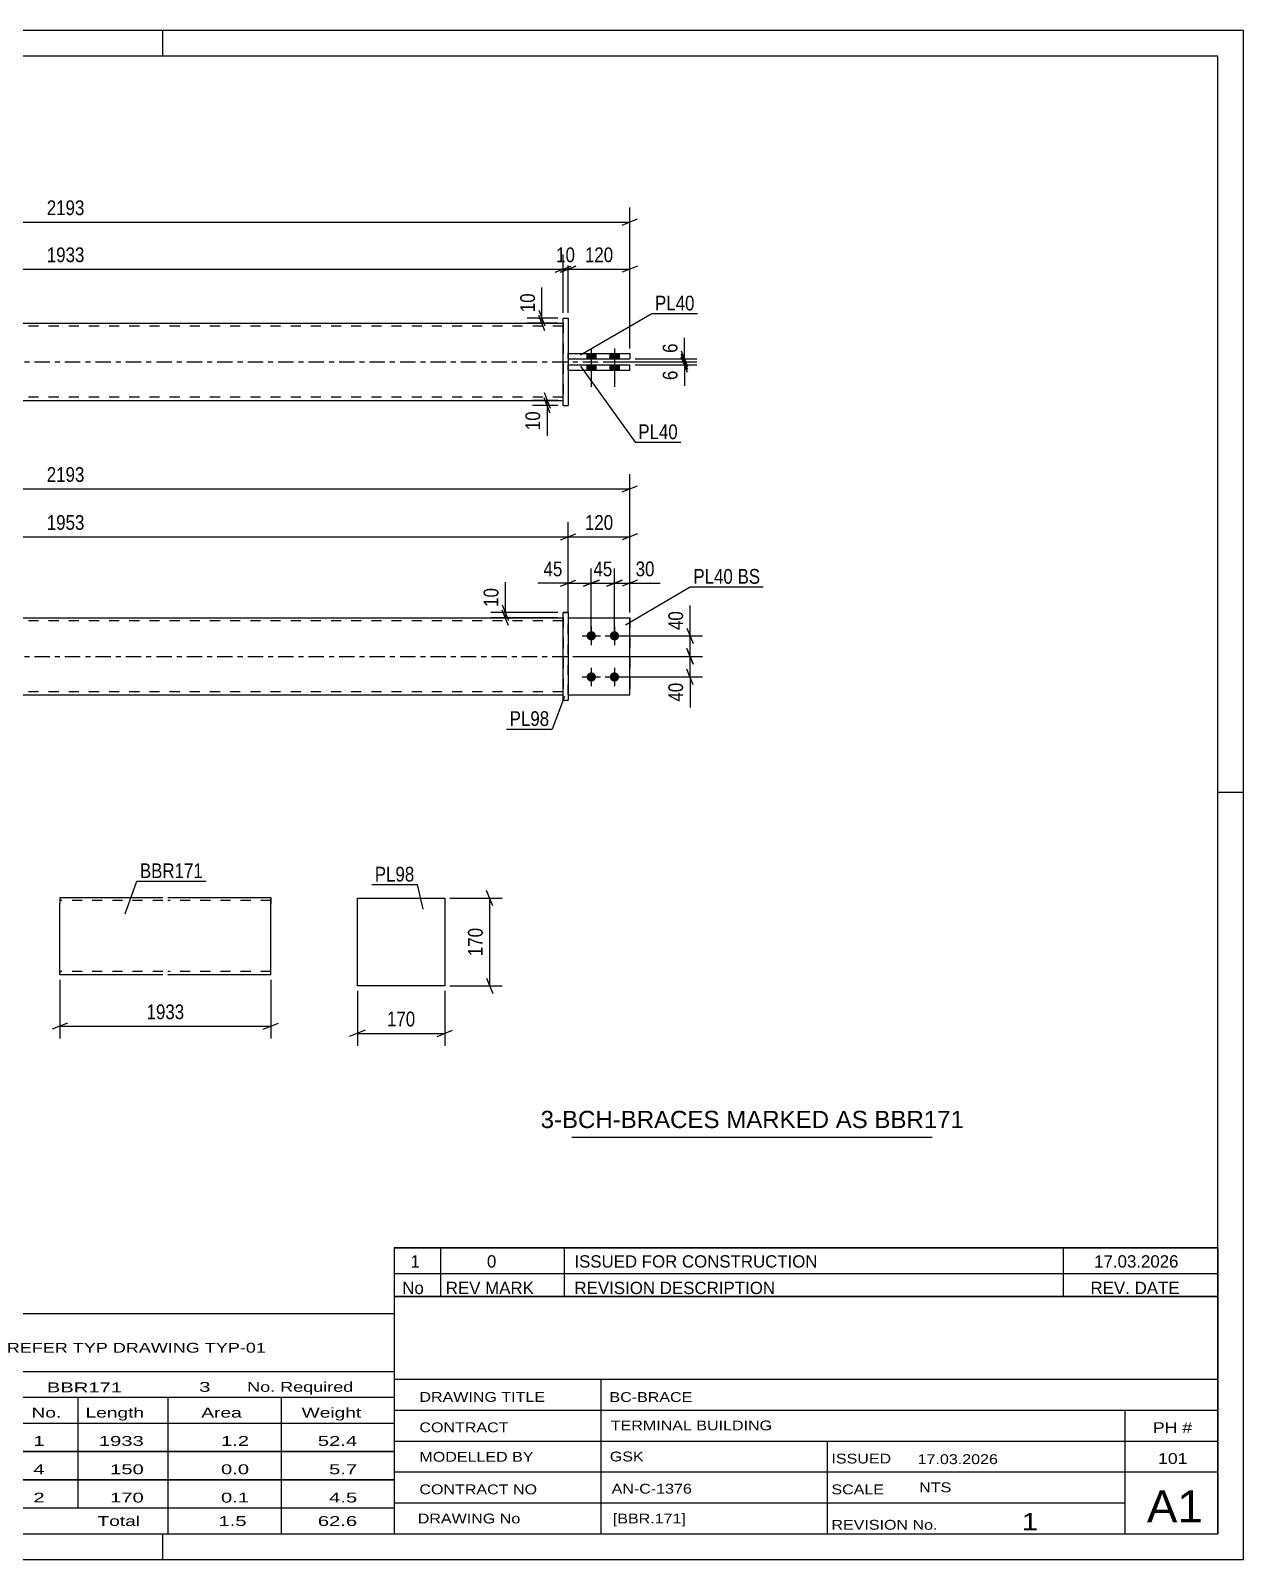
# Model space of a CAD drawing. Header units: millimetres. Extents: x 0 to 420, y 0 to 297.
# Drawn here: x 184.3 to 420, y 0 to 297 of the extents above; entities that cross this region are included whole.
import ezdxf

# ---------------------------------------------------------------- set-up
doc = ezdxf.new("R2010")
doc.units = ezdxf.units.MM
doc.linetypes.add('DXK_LINE_DOT2', pattern=[3.9198, 1.9599, -1.9599])
doc.linetypes.add('DXK_LINE_DOT3', pattern=[5.9187, 2.979, -0.9799, 0.9799, -0.9799])
doc.styles.add('Arial', font='ARIAL.TTF', dxfattribs={"height": 0.2})
doc.styles.add('Arial Narrow', font='ARIALN.TTF', dxfattribs={"height": 0.2})

# ---------------------------------------------------------------- blocks, each defined once
blk = doc.blocks.new('Unknown-580608058-1163')
at = {"color": 5, "linetype": 'Continuous'}
for p, q in [((420, 297), (0, 297)), ((210, 292), (210, 297)), ((420, 0), (420, 297)), ((415, 292), (5, 292)), ((415, 5), (415, 292)), ((420, 149), (415, 149)), ((5, 5), (415, 5)), ((210, 0), (210, 5)), ((0, 0), (420, 0))]:
    blk.add_line(p, q, dxfattribs=at)
blk = doc.blocks.new('Part-580608058-1739 - 1733')
at = {"color": 7, "linetype": 'DXK_LINE_DOT2'}
for p, q in [((288.78, 182.93), (300.78, 182.93)), ((288.78, 167.93), (288.78, 182.93)), ((288.78, 182.93), (300.78, 182.93)), ((300.78, 182.93), (300.78, 182.93)), ((300.78, 182.93), (300.78, 167.93)), ((288.78, 167.93), (288.78, 167.93)), ((288.78, 167.93), (300.78, 167.93)), ((288.78, 167.93), (300.78, 167.93))]:
    blk.add_line(p, q, dxfattribs=at)
blk = doc.blocks.new('Part-580608058-1744 - 1733')
at = {"color": 2, "linetype": 'Continuous'}
for p, q in [((288.78, 182.93), (300.78, 182.93)), ((300.78, 182.93), (300.78, 182.93)), ((300.78, 167.93), (300.78, 182.93)), ((288.78, 167.93), (300.78, 167.93))]:
    blk.add_line(p, q, dxfattribs=at)
at = {"color": 7, "linetype": 'DXK_LINE_DOT2'}
for p, q in [((288.78, 182.93), (300.78, 182.93)), ((288.78, 167.93), (288.78, 182.93)), ((300.78, 182.93), (300.78, 182.93)), ((288.78, 167.93), (288.78, 167.93)), ((288.78, 167.93), (300.78, 167.93))]:
    blk.add_line(p, q, dxfattribs=at)
blk = doc.blocks.new('Part-580608058-1774 - 1733')
at = {"color": 2, "linetype": 'Continuous'}
for p, q in [((288.78, 183.93), (287.78, 183.93)), ((287.78, 166.93), (287.78, 183.93)), ((288.78, 183.93), (288.78, 166.93)), ((287.78, 166.93), (287.78, 166.93)), ((287.78, 166.93), (288.78, 166.93))]:
    blk.add_line(p, q, dxfattribs=at)
at = {"color": 7, "linetype": 'DXK_LINE_DOT2'}
for p, q in [((287.78, 183.93), (287.78, 183.93)), ((287.78, 183.93), (288.78, 183.93)), ((288.78, 183.93), (288.78, 183.93)), ((287.78, 166.93), (288.78, 166.93))]:
    blk.add_line(p, q, dxfattribs=at)
blk = doc.blocks.new('Part-580608058-1779 - 1733')
at = {"color": 2, "linetype": 'Continuous'}
for p, q in [((94.47, 182.93), (287.78, 182.93)), ((94.47, 167.93), (287.78, 167.93))]:
    blk.add_line(p, q, dxfattribs=at)
at = {"color": 7, "linetype": 'DXK_LINE_DOT2'}
for p, q in [((94.47, 167.93), (94.47, 182.93)), ((287.78, 182.33), (94.47, 182.33)), ((287.78, 182.93), (287.78, 167.93)), ((287.78, 168.53), (94.47, 168.53))]:
    blk.add_line(p, q, dxfattribs=at)
at = {"color": 7, "linetype": 'DXK_LINE_DOT3'}
blk.add_line((84.47, 175.43), (297.78, 175.43), dxfattribs=at)
blk = doc.blocks.new('Bolt-580608058-1780 - 1733')
at = {"linetype": 'Continuous'}
for points in [[(293.28, 180.33), (293.47, 180.31), (293.64, 180.25), (293.81, 180.15), (293.95, 180.03), (294.06, 179.88), (294.13, 179.7), (294.17, 179.52), (294.17, 179.33), (294.13, 179.15), (294.06, 178.98), (293.95, 178.82), (293.81, 178.7), (293.64, 178.6), (293.47, 178.55), (293.28, 178.53), (293.09, 178.55), (292.91, 178.6), (292.75, 178.7), (292.61, 178.82), (292.5, 178.98), (292.42, 179.15), (292.38, 179.33), (292.38, 179.52), (292.42, 179.7), (292.5, 179.88), (292.61, 180.03), (292.75, 180.15), (292.91, 180.25), (293.09, 180.31)], [(297.78, 180.33), (297.97, 180.31), (298.14, 180.25), (298.31, 180.15), (298.45, 180.03), (298.56, 179.88), (298.63, 179.7), (298.67, 179.52), (298.67, 179.33), (298.63, 179.15), (298.56, 178.98), (298.45, 178.82), (298.31, 178.7), (298.14, 178.6), (297.97, 178.55), (297.78, 178.53), (297.59, 178.55), (297.41, 178.6), (297.25, 178.7), (297.11, 178.82), (297, 178.98), (296.92, 179.15), (296.88, 179.33), (296.88, 179.52), (296.92, 179.7), (297, 179.88), (297.11, 180.03), (297.25, 180.15), (297.41, 180.25), (297.59, 180.31)], [(293.28, 172.33), (293.47, 172.31), (293.64, 172.25), (293.81, 172.15), (293.95, 172.03), (294.06, 171.88), (294.13, 171.7), (294.17, 171.52), (294.17, 171.33), (294.13, 171.15), (294.06, 170.98), (293.95, 170.82), (293.81, 170.7), (293.64, 170.6), (293.47, 170.55), (293.28, 170.53), (293.09, 170.55), (292.91, 170.6), (292.75, 170.7), (292.61, 170.82), (292.5, 170.98), (292.42, 171.15), (292.38, 171.33), (292.38, 171.52), (292.42, 171.7), (292.5, 171.88), (292.61, 172.03), (292.75, 172.15), (292.91, 172.25), (293.09, 172.31)], [(297.78, 172.33), (297.97, 172.31), (298.14, 172.25), (298.31, 172.15), (298.45, 172.03), (298.56, 171.88), (298.63, 171.7), (298.67, 171.52), (298.67, 171.33), (298.63, 171.15), (298.56, 170.98), (298.45, 170.82), (298.31, 170.7), (298.14, 170.6), (297.97, 170.55), (297.78, 170.53), (297.59, 170.55), (297.41, 170.6), (297.25, 170.7), (297.11, 170.82), (297, 170.98), (296.92, 171.15), (296.88, 171.33), (296.88, 171.52), (296.92, 171.7), (297, 171.88), (297.11, 172.03), (297.25, 172.15), (297.41, 172.25), (297.59, 172.31)]]:
    blk.add_hatch(color=1, dxfattribs=at).paths.add_polyline_path(points)
at = {"color": 1, "linetype": 'Continuous'}
for p, q in [((293.28, 181.23), (293.28, 177.63)), ((297.78, 181.23), (297.78, 177.63)), ((291.48, 179.43), (295.08, 179.43)), ((295.98, 179.43), (299.58, 179.43)), ((293.28, 173.23), (293.28, 169.63)), ((297.78, 173.23), (297.78, 169.63)), ((291.48, 171.43), (295.08, 171.43)), ((295.98, 171.43), (299.58, 171.43))]:
    blk.add_line(p, q, dxfattribs=at)
blk = doc.blocks.new('Bolt-580608058-1399 - 1390')
at = {"linetype": 'Continuous'}
for points in [[(294.18, 234.26), (292.38, 234.26), (292.38, 233.26), (294.18, 233.26)], [(294.18, 234.26), (292.38, 234.26), (292.38, 233.26), (294.18, 233.26)], [(294.18, 232.06), (292.38, 232.06), (292.38, 231.06), (294.18, 231.06)], [(294.18, 232.06), (292.38, 232.06), (292.38, 231.06), (294.18, 231.06)], [(298.68, 234.26), (296.88, 234.26), (296.88, 233.26), (298.68, 233.26)], [(298.68, 234.26), (296.88, 234.26), (296.88, 233.26), (298.68, 233.26)], [(298.68, 232.06), (296.88, 232.06), (296.88, 231.06), (298.68, 231.06)], [(298.68, 232.06), (296.88, 232.06), (296.88, 231.06), (298.68, 231.06)]]:
    blk.add_hatch(color=1, dxfattribs=at).paths.add_polyline_path(points)
at = {"color": 1, "linetype": 'Continuous'}
for p, q in [((293.28, 235.26), (293.28, 227.76)), ((293.28, 235.26), (293.28, 227.76)), ((297.78, 235.26), (297.78, 227.76)), ((297.78, 235.26), (297.78, 227.76)), ((292.38, 234.26), (292.38, 233.26)), ((292.38, 234.26), (292.38, 233.26)), ((292.38, 232.06), (292.38, 231.06)), ((292.38, 232.06), (292.38, 231.06)), ((294.18, 234.26), (294.18, 233.26)), ((294.18, 234.26), (294.18, 233.26)), ((294.18, 232.06), (294.18, 231.06)), ((294.18, 232.06), (294.18, 231.06)), ((296.88, 234.26), (296.88, 233.26)), ((296.88, 234.26), (296.88, 233.26)), ((296.88, 232.06), (296.88, 231.06)), ((296.88, 232.06), (296.88, 231.06)), ((298.68, 234.26), (298.68, 233.26)), ((298.68, 234.26), (298.68, 233.26)), ((298.68, 232.06), (298.68, 231.06)), ((298.68, 232.06), (298.68, 231.06))]:
    blk.add_line(p, q, dxfattribs=at)
blk = doc.blocks.new('Part-580608058-1425 - 1390')
at = {"color": 2, "linetype": 'Continuous'}
for p, q in [((94.47, 240.16), (287.78, 240.16)), ((94.47, 225.16), (287.78, 225.16))]:
    blk.add_line(p, q, dxfattribs=at)
at = {"color": 7, "linetype": 'DXK_LINE_DOT2'}
for p, q in [((94.47, 240.16), (94.47, 225.16)), ((287.78, 239.56), (94.47, 239.56)), ((287.78, 240.16), (287.78, 225.16)), ((287.78, 225.76), (94.47, 225.76))]:
    blk.add_line(p, q, dxfattribs=at)
at = {"color": 7, "linetype": 'DXK_LINE_DOT3'}
blk.add_line((84.47, 232.66), (297.78, 232.66), dxfattribs=at)
blk = doc.blocks.new('Part-580608058-1426 - 1390')
at = {"color": 2, "linetype": 'Continuous'}
for p, q in [((287.78, 241.16), (287.78, 241.16)), ((287.78, 224.16), (287.78, 241.16)), ((287.78, 241.16), (288.78, 241.16)), ((288.78, 241.16), (288.78, 241.16)), ((288.78, 241.16), (288.78, 224.16)), ((287.78, 224.16), (288.78, 224.16)), ((287.78, 224.16), (287.78, 224.16)), ((288.78, 224.16), (288.78, 224.16))]:
    blk.add_line(p, q, dxfattribs=at)
at = {"color": 7, "linetype": 'DXK_LINE_DOT2'}
for p, q in [((287.78, 241.16), (287.78, 241.16)), ((287.78, 241.16), (288.78, 241.16)), ((287.78, 224.16), (288.78, 224.16))]:
    blk.add_line(p, q, dxfattribs=at)
blk = doc.blocks.new('Part-580608058-1452 - 1390')
at = {"color": 2, "linetype": 'Continuous'}
for p, q in [((288.78, 234.26), (300.78, 234.26)), ((288.78, 233.26), (300.78, 233.26)), ((300.78, 234.26), (300.78, 233.26))]:
    blk.add_line(p, q, dxfattribs=at)
at = {"color": 7, "linetype": 'DXK_LINE_DOT2'}
for p, q in [((288.78, 233.26), (288.78, 234.26)), ((288.78, 234.26), (300.78, 234.26)), ((288.78, 233.26), (300.78, 233.26)), ((300.78, 234.26), (300.78, 234.26))]:
    blk.add_line(p, q, dxfattribs=at)
blk = doc.blocks.new('Part-580608058-1457 - 1390')
at = {"color": 2, "linetype": 'Continuous'}
for p, q in [((288.78, 232.06), (300.78, 232.06)), ((300.78, 231.06), (300.78, 232.06)), ((288.78, 231.06), (300.78, 231.06))]:
    blk.add_line(p, q, dxfattribs=at)
at = {"color": 7, "linetype": 'DXK_LINE_DOT2'}
for p, q in [((288.78, 231.06), (288.78, 232.06)), ((288.78, 232.06), (300.78, 232.06)), ((288.78, 231.06), (300.78, 231.06))]:
    blk.add_line(p, q, dxfattribs=at)
blk = doc.blocks.new('Part-580608058-2275 - 2269')
at = {"color": 2, "linetype": 'Continuous'}
for p, q in [((247.82, 111.44), (247.82, 128.44)), ((247.82, 128.44), (264.82, 128.44)), ((264.82, 128.44), (264.82, 111.44)), ((264.82, 111.44), (247.82, 111.44))]:
    blk.add_line(p, q, dxfattribs=at)
blk = doc.blocks.new('Part-580608058-2301 - 2294')
at = {"color": 2, "linetype": 'Continuous'}
for p, q in [((190.02, 128.59), (190.02, 127.39)), ((190.02, 128.59), (210.02, 128.59)), ((211.02, 128.59), (231.02, 128.59)), ((231.02, 128.59), (231.02, 128.5)), ((231.02, 128.5), (231.02, 127.39)), ((190.02, 114.33), (190.02, 127.39)), ((231.02, 113.59), (231.02, 127.39)), ((190.02, 113.68), (190.02, 114.33)), ((190.02, 113.59), (190.02, 113.68)), ((210.02, 113.59), (190.02, 113.59)), ((231.02, 113.59), (211.02, 113.59))]:
    blk.add_line(p, q, dxfattribs=at)
at = {"color": 7, "linetype": 'DXK_LINE_DOT2'}
for p, q in [((210.02, 127.99), (190.02, 127.99)), ((231.02, 127.99), (211.02, 127.99)), ((231.02, 127.39), (231.02, 128.24)), ((190.02, 114.33), (190.02, 113.94)), ((190.02, 114.19), (190.02, 114.23)), ((210.02, 114.19), (190.02, 114.19)), ((231.02, 114.19), (211.02, 114.19)), ((231.02, 114.19), (231.02, 114.23))]:
    blk.add_line(p, q, dxfattribs=at)
blk = doc.blocks.new('StraightDimension-580608058-1827 - 1733')
at = {"color": 7, "linetype": 'Continuous'}
for p, q in [((291.78, 189.04), (294.78, 190.24)), ((293.28, 180.43), (293.28, 192.49)), ((299.28, 190.24), (296.28, 189.04)), ((297.78, 180.43), (297.78, 192.49)), ((293.28, 189.64), (297.78, 189.64))]:
    blk.add_line(p, q, dxfattribs=at)
at = {"color": 0}
blk.add_wipeout([(297.96, 190.39), (297.96, 194.59), (293.1, 194.59), (293.1, 190.39)], dxfattribs=at)
at = {"color": 3, "style": 'Arial Narrow'}
blk.add_text('45', height=2.863, dxfattribs=at).set_placement((293.7, 190.99))
blk = doc.blocks.new('StraightDimension-580608058-1857 - 1733')
at = {"color": 7, "linetype": 'Continuous'}
for p, q in [((82.97, 208.58), (79.97, 207.38)), ((81.47, 183.93), (81.47, 210.83)), ((81.47, 207.98), (300.78, 207.98)), ((299.28, 207.38), (302.28, 208.58)), ((300.78, 183.93), (300.78, 210.83))]:
    blk.add_line(p, q, dxfattribs=at)
at = {"color": 0}
blk.add_wipeout([(195.38, 208.73), (195.38, 212.93), (186.87, 212.93), (186.87, 208.73)], dxfattribs=at)
at = {"color": 3, "style": 'Arial Narrow'}
blk.add_text('2193', height=2.863, dxfattribs=at).set_placement((187.47, 209.33))
blk = doc.blocks.new('StraightDimension-580608058-1802 - 1733')
at = {"color": 7, "linetype": 'Continuous'}
for p, q in [((275.98, 185.43), (277.18, 182.43)), ((277.18, 181.43), (275.98, 184.43)), ((286.78, 183.93), (273.73, 183.93)), ((286.78, 182.93), (273.73, 182.93)), ((276.58, 182.93), (276.58, 183.93))]:
    blk.add_line(p, q, dxfattribs=at)
at = {"color": 0}
blk.add_wipeout([(275.83, 189.31), (271.63, 189.31), (271.63, 184.45), (275.83, 184.45)], dxfattribs=at)
at = {"color": 7, "linetype": 'Continuous'}
blk.add_line((276.58, 183.93), (276.58, 189.83), dxfattribs=at)
blk.add_line((276.58, 183.93), (276.58, 189.83), dxfattribs=at)
at = {"color": 3, "style": 'Arial Narrow'}
blk.add_text('10', height=2.863, rotation=90.0002, dxfattribs=at).set_placement((275.23, 185.05))
blk = doc.blocks.new('StraightDimension-580608058-1811 - 1733')
at = {"color": 7, "linetype": 'Continuous'}
for p, q in [((287.28, 189.04), (290.28, 190.24)), ((288.78, 183.93), (288.78, 192.49)), ((294.78, 190.24), (291.78, 189.04)), ((293.28, 180.43), (293.28, 192.49)), ((288.78, 189.64), (293.28, 189.64))]:
    blk.add_line(p, q, dxfattribs=at)
at = {"color": 0}
blk.add_wipeout([(288.25, 190.39), (288.25, 194.59), (283.4, 194.59), (283.4, 190.39)], dxfattribs=at)
at = {"color": 7, "linetype": 'Continuous'}
blk.add_line((288.78, 189.64), (282.87, 189.64), dxfattribs=at)
blk.add_line((288.78, 189.64), (282.87, 189.64), dxfattribs=at)
at = {"color": 3, "style": 'Arial Narrow'}
blk.add_text('45', height=2.863, dxfattribs=at).set_placement((284, 190.99))
blk = doc.blocks.new('StraightDimension-580608058-1840 - 1733')
at = {"color": 7, "linetype": 'Continuous'}
for p, q in [((296.28, 189.04), (299.28, 190.24)), ((297.78, 180.43), (297.78, 192.49)), ((302.28, 190.24), (299.28, 189.04)), ((300.78, 183.93), (300.78, 192.49)), ((297.78, 189.64), (300.78, 189.64))]:
    blk.add_line(p, q, dxfattribs=at)
at = {"color": 0}
blk.add_wipeout([(306.16, 190.39), (306.16, 194.59), (301.3, 194.59), (301.3, 190.39)], dxfattribs=at)
at = {"color": 7, "linetype": 'Continuous'}
blk.add_line((300.78, 189.64), (306.68, 189.64), dxfattribs=at)
blk.add_line((300.78, 189.64), (306.68, 189.64), dxfattribs=at)
at = {"color": 3, "style": 'Arial Narrow'}
blk.add_text('30', height=2.863, dxfattribs=at).set_placement((301.9, 190.99))
blk = doc.blocks.new('StraightDimension-580608058-1877 - 1733')
at = {"color": 7, "linetype": 'Continuous'}
for p, q in [((289.78, 175.43), (314.86, 175.43)), ((311.86, 176.93), (313.06, 173.93)), ((312.46, 171.43), (312.46, 175.43)), ((313.06, 169.93), (311.86, 172.93)), ((298.78, 171.43), (314.86, 171.43))]:
    blk.add_line(p, q, dxfattribs=at)
at = {"color": 0}
blk.add_wipeout([(311.71, 170.9), (307.51, 170.9), (307.51, 166.05), (311.71, 166.05)], dxfattribs=at)
at = {"color": 7, "linetype": 'Continuous'}
blk.add_line((312.46, 171.43), (312.46, 165.52), dxfattribs=at)
blk.add_line((312.46, 171.43), (312.46, 165.52), dxfattribs=at)
at = {"color": 3, "style": 'Arial Narrow'}
blk.add_text('40', height=2.863, rotation=90.0002, dxfattribs=at).set_placement((311.11, 166.65))
blk = doc.blocks.new('StraightDimension-580608058-1886 - 1733')
at = {"color": 7, "linetype": 'Continuous'}
for p, q in [((298.78, 179.43), (314.86, 179.43)), ((311.86, 180.93), (313.06, 177.93)), ((312.46, 175.43), (312.46, 179.43)), ((289.78, 175.43), (314.86, 175.43)), ((313.06, 173.93), (311.86, 176.93))]:
    blk.add_line(p, q, dxfattribs=at)
at = {"color": 0}
blk.add_wipeout([(311.71, 184.81), (307.51, 184.81), (307.51, 179.95), (311.71, 179.95)], dxfattribs=at)
at = {"color": 7, "linetype": 'Continuous'}
blk.add_line((312.46, 179.43), (312.46, 185.33), dxfattribs=at)
blk.add_line((312.46, 179.43), (312.46, 185.33), dxfattribs=at)
at = {"color": 3, "style": 'Arial Narrow'}
blk.add_text('40', height=2.863, rotation=90.0002, dxfattribs=at).set_placement((311.11, 180.55))
blk = doc.blocks.new('StraightDimension-580608058-1896 - 1733')
at = {"color": 7, "linetype": 'Continuous'}
for p, q in [((287.28, 198.06), (290.28, 199.26)), ((288.78, 183.93), (288.78, 201.51)), ((302.28, 199.26), (299.28, 198.06)), ((300.78, 183.93), (300.78, 201.51)), ((288.78, 198.66), (300.78, 198.66))]:
    blk.add_line(p, q, dxfattribs=at)
at = {"color": 0}
blk.add_wipeout([(298.12, 199.41), (298.12, 203.61), (291.44, 203.61), (291.44, 199.41)], dxfattribs=at)
at = {"color": 3, "style": 'Arial Narrow'}
blk.add_text('120', height=2.863, dxfattribs=at).set_placement((292.04, 200.01))
blk = doc.blocks.new('StraightDimension-580608058-1915 - 1733')
at = {"color": 7, "linetype": 'Continuous'}
for p, q in [((94.97, 199.26), (91.97, 198.06)), ((93.47, 176.43), (93.47, 201.51)), ((287.28, 198.06), (290.28, 199.26)), ((288.78, 183.93), (288.78, 201.51)), ((93.47, 198.66), (288.78, 198.66))]:
    blk.add_line(p, q, dxfattribs=at)
at = {"color": 0}
blk.add_wipeout([(195.38, 199.41), (195.38, 203.61), (186.87, 203.61), (186.87, 199.41)], dxfattribs=at)
at = {"color": 3, "style": 'Arial Narrow'}
blk.add_text('1953', height=2.863, dxfattribs=at).set_placement((187.47, 200.01))
blk = doc.blocks.new('StraightDimension-580608058-1459 - 1390')
at = {"color": 7, "linetype": 'Continuous'}
for p, q in [((284.09, 226.66), (285.29, 223.66)), ((286.78, 225.16), (281.84, 225.16)), ((286.78, 224.16), (281.84, 224.16)), ((285.29, 222.66), (284.09, 225.66)), ((284.69, 224.16), (284.69, 225.16))]:
    blk.add_line(p, q, dxfattribs=at)
at = {"color": 0}
blk.add_wipeout([(283.94, 223.64), (279.74, 223.64), (279.74, 218.78), (283.94, 218.78)], dxfattribs=at)
at = {"color": 7, "linetype": 'Continuous'}
blk.add_line((284.69, 224.16), (284.69, 218.26), dxfattribs=at)
blk.add_line((284.69, 224.16), (284.69, 218.26), dxfattribs=at)
at = {"color": 3, "style": 'Arial Narrow'}
blk.add_text('10', height=2.863, rotation=90.0002, dxfattribs=at).set_placement((283.34, 219.38))
blk = doc.blocks.new('StraightDimension-580608058-1473 - 1390')
at = {"color": 7, "linetype": 'Continuous'}
for p, q in [((286.78, 241.16), (280.83, 241.16)), ((283.08, 242.66), (284.28, 239.66)), ((284.28, 238.66), (283.08, 241.66)), ((283.68, 240.16), (283.68, 241.16)), ((286.78, 240.16), (280.83, 240.16))]:
    blk.add_line(p, q, dxfattribs=at)
at = {"color": 0}
blk.add_wipeout([(282.93, 246.54), (278.73, 246.54), (278.73, 241.69), (282.93, 241.69)], dxfattribs=at)
at = {"color": 7, "linetype": 'Continuous'}
blk.add_line((283.68, 241.16), (283.68, 247.07), dxfattribs=at)
blk.add_line((283.68, 241.16), (283.68, 247.07), dxfattribs=at)
at = {"color": 3, "style": 'Arial Narrow'}
blk.add_text('10', height=2.863, rotation=90.0002, dxfattribs=at).set_placement((282.33, 242.29))
blk = doc.blocks.new('StraightDimension-580608058-1520 - 1390')
at = {"color": 7, "linetype": 'Continuous'}
for p, q in [((81.47, 235.26), (81.47, 262.65)), ((300.78, 235.26), (300.78, 262.65)), ((82.97, 260.4), (79.97, 259.2)), ((81.47, 259.8), (300.78, 259.8)), ((299.28, 259.2), (302.28, 260.4))]:
    blk.add_line(p, q, dxfattribs=at)
at = {"color": 0}
blk.add_wipeout([(195.38, 260.55), (195.38, 264.75), (186.87, 264.75), (186.87, 260.55)], dxfattribs=at)
at = {"color": 3, "style": 'Arial Narrow'}
blk.add_text('2193', height=2.863, dxfattribs=at).set_placement((187.47, 261.15))
blk = doc.blocks.new('StraightDimension-580608058-1551 - 1390')
at = {"color": 7, "linetype": 'Continuous'}
for p, q in [((288.78, 242.16), (288.78, 253.51)), ((300.78, 235.26), (300.78, 253.51)), ((287.28, 250.06), (290.28, 251.26)), ((288.78, 250.66), (300.78, 250.66)), ((302.28, 251.26), (299.28, 250.06))]:
    blk.add_line(p, q, dxfattribs=at)
at = {"color": 0}
blk.add_wipeout([(298.12, 251.41), (298.12, 255.61), (291.44, 255.61), (291.44, 251.41)], dxfattribs=at)
at = {"color": 3, "style": 'Arial Narrow'}
blk.add_text('120', height=2.863, dxfattribs=at).set_placement((292.04, 252.01))
blk = doc.blocks.new('StraightDimension-580608058-1561 - 1390')
at = {"color": 7, "linetype": 'Continuous'}
for p, q in [((287.78, 242.16), (287.78, 253.51)), ((288.78, 242.16), (288.78, 253.51)), ((286.28, 250.06), (289.28, 251.26)), ((290.28, 251.26), (287.28, 250.06)), ((287.78, 250.66), (288.78, 250.66))]:
    blk.add_line(p, q, dxfattribs=at)
at = {"color": 0}
blk.add_wipeout([(290.71, 251.41), (290.71, 255.61), (285.85, 255.61), (285.85, 251.41)], dxfattribs=at)
at = {"color": 3, "style": 'Arial Narrow'}
blk.add_text('10', height=2.863, dxfattribs=at).set_placement((286.45, 252.01))
blk = doc.blocks.new('StraightDimension-580608058-1571 - 1390')
at = {"color": 7, "linetype": 'Continuous'}
for p, q in [((94.47, 242.16), (94.47, 253.51)), ((287.78, 242.16), (287.78, 253.51)), ((95.97, 251.26), (92.97, 250.06)), ((94.47, 250.66), (287.78, 250.66)), ((286.28, 250.06), (289.28, 251.26))]:
    blk.add_line(p, q, dxfattribs=at)
at = {"color": 0}
blk.add_wipeout([(195.38, 251.41), (195.38, 255.61), (186.87, 255.61), (186.87, 251.41)], dxfattribs=at)
at = {"color": 3, "style": 'Arial Narrow'}
blk.add_text('1933', height=2.863, dxfattribs=at).set_placement((187.47, 252.01))
blk = doc.blocks.new('StraightDimension-580608058-1656 - 1390')
at = {"color": 7, "linetype": 'Continuous'}
for p, q in [((310.77, 234.76), (311.97, 231.76)), ((296.53, 232.66), (313.77, 232.66)), ((301.78, 233.26), (313.77, 233.26)), ((311.97, 231.16), (310.77, 234.16)), ((311.37, 232.66), (311.37, 233.26))]:
    blk.add_line(p, q, dxfattribs=at)
at = {"color": 0}
blk.add_wipeout([(310.62, 236.82), (306.42, 236.82), (306.42, 233.79), (310.62, 233.79)], dxfattribs=at)
at = {"color": 7, "linetype": 'Continuous'}
blk.add_line((311.37, 233.26), (311.37, 237.34), dxfattribs=at)
blk.add_line((311.37, 233.26), (311.37, 237.34), dxfattribs=at)
at = {"color": 3, "style": 'Arial Narrow'}
blk.add_text('6', height=2.86, rotation=90.0002, dxfattribs=at).set_placement((310.02, 234.39))
blk = doc.blocks.new('StraightDimension-580608058-1667 - 1390')
at = {"color": 7, "linetype": 'Continuous'}
for p, q in [((296.53, 232.66), (313.77, 232.66)), ((301.78, 232.06), (313.77, 232.06)), ((310.77, 234.16), (311.97, 231.16)), ((311.97, 230.56), (310.77, 233.56)), ((311.37, 232.06), (311.37, 232.66))]:
    blk.add_line(p, q, dxfattribs=at)
at = {"color": 0}
blk.add_wipeout([(310.62, 231.54), (306.42, 231.54), (306.42, 228.51), (310.62, 228.51)], dxfattribs=at)
at = {"color": 7, "linetype": 'Continuous'}
blk.add_line((311.37, 232.06), (311.37, 227.98), dxfattribs=at)
blk.add_line((311.37, 232.06), (311.37, 227.98), dxfattribs=at)
at = {"color": 3, "style": 'Arial Narrow'}
blk.add_text('6', height=2.86, rotation=90.0002, dxfattribs=at).set_placement((310.02, 229.11))
blk = doc.blocks.new('StraightDimension-580608058-2277 - 2269')
at = {"color": 7, "linetype": 'Continuous'}
for p, q in [((265.82, 128.44), (275.93, 128.44)), ((274.13, 126.94), (272.93, 129.94)), ((273.53, 111.44), (273.53, 128.44)), ((272.93, 112.94), (274.13, 109.94)), ((265.82, 111.44), (275.93, 111.44))]:
    blk.add_line(p, q, dxfattribs=at)
at = {"color": 0}
blk.add_wipeout([(272.78, 123.28), (268.58, 123.28), (268.58, 116.6), (272.78, 116.6)], dxfattribs=at)
at = {"color": 3, "style": 'Arial Narrow'}
blk.add_text('170', height=2.863, rotation=90.0002, dxfattribs=at).set_placement((272.18, 117.2))
blk = doc.blocks.new('StraightDimension-580608058-2286 - 2269')
at = {"color": 7, "linetype": 'Continuous'}
for p, q in [((247.82, 110.44), (247.82, 99.8)), ((264.82, 110.44), (264.82, 99.8)), ((249.32, 102.8), (246.32, 101.6)), ((247.82, 102.2), (264.82, 102.2)), ((263.32, 101.6), (266.32, 102.8))]:
    blk.add_line(p, q, dxfattribs=at)
at = {"color": 0}
blk.add_wipeout([(259.67, 102.95), (259.67, 107.15), (252.98, 107.15), (252.98, 102.95)], dxfattribs=at)
at = {"color": 3, "style": 'Arial Narrow'}
blk.add_text('170', height=2.863, dxfattribs=at).set_placement((253.58, 103.55))
blk = doc.blocks.new('StraightDimension-580608058-2305 - 2294')
at = {"color": 7, "linetype": 'Continuous'}
for p, q in [((190.02, 112.59), (190.02, 101.19)), ((231.02, 112.59), (231.02, 101.19)), ((191.52, 104.19), (188.52, 102.99)), ((229.52, 102.99), (232.52, 104.19)), ((190.02, 103.59), (231.02, 103.59))]:
    blk.add_line(p, q, dxfattribs=at)
at = {"color": 0}
blk.add_wipeout([(214.77, 104.34), (214.77, 108.54), (206.26, 108.54), (206.26, 104.34)], dxfattribs=at)
at = {"color": 3, "style": 'Arial Narrow'}
blk.add_text('1933', height=2.863, dxfattribs=at).set_placement((206.86, 104.94))
blk = doc.blocks.new('Unknown-580608058-3717')
at = {"color": 7, "linetype": 'Continuous'}
blk.add_line((289.5, 82.05), (359.5, 82.05), dxfattribs=at)
at = {"color": 7, "style": 'Arial'}
blk.add_text('3-BCH-BRACES MARKED AS BBR171', height=3.3428, dxfattribs=at).set_placement((283.43, 83.8))
blk = doc.blocks.new('Unknown-580608058-3714')
at = {"color": 7, "linetype": 'Continuous'}
for p, q in [((255, 51.05), (255, 5)), ((255, 51.05), (415, 51.05)), ((415, 51), (415, 5)), ((255, 35), (415, 35)), ((295.14, 35), (295.14, 5)), ((255, 29), (415, 29)), ((397, 5.05), (397, 29.05)), ((255, 23), (415, 23)), ((339.14, 23), (339.14, 5)), ((255, 17), (415, 17)), ((255, 11), (397, 11)), ((255, 5), (415, 5))]:
    blk.add_line(p, q, dxfattribs=at)
at = {"color": 7, "style": 'Arial Narrow'}
for s, height, width, p in [('DRAWING TITLE', 1.9089, 1.425378, (259.88, 30.61)), ('BC-BRACE', 1.909, 1.425378, (296.81, 30.59)), ('TERMINAL BUILDING', 1.9089, 1.425378, (297.06, 25.07)), ('CONTRACT', 1.909, 1.425378, (259.88, 24.71)), ('MODELLED BY', 1.9089, 1.425378, (259.88, 18.98)), ('GSK', 1.909, 1.425378, (296.88, 19.04)), ('ISSUED', 1.909, 1.425378, (339.94, 18.64)), ('17.03.2026', 1.909, 1.425378, (356.69, 18.52)), ('CONTRACT NO', 1.9089, 1.425378, (259.88, 12.66)), ('AN-C-1376', 1.909, 1.425378, (297.23, 12.78)), ('SCALE', 1.909, 1.425378, (339.94, 12.65)), ('A1', 6.204, 1.25, (401.24, 7.2)), ('DRAWING No', 1.909, 1.425378, (259.56, 7)), ('[BBR.171]', 1.909, 1.425378, (297.46, 6.99)), ('1', 3.34, 1.5, (376.91, 5.68)), ('REVISION No.', 1.9089, 1.425378, (339.94, 5.77))]:
    blk.add_text(s, height=height, dxfattribs=dict(at, width=width)).set_placement(p)
at = {"color": 7, "linetype": 'Continuous', "style": 'Arial Narrow'}
for s, height, width, p in [('PH #', 2.1, 1.42538, (402.4, 24.55)), ('101', 2.1, 1.42538, (403.41, 18.55)), ('NTS', 1.909, 1.425378, (357, 13.05))]:
    blk.add_text(s, height=height, dxfattribs=dict(at, width=width)).set_placement(p)
blk = doc.blocks.new('Unknown-580608058-3715')
at = {"color": 7, "linetype": 'Continuous'}
for p, q in [((255, 60.55), (415, 60.55)), ((415, 60.55), (255, 60.55)), ((255, 60.55), (255, 55.55)), ((264, 60.55), (264, 55.55)), ((288, 60.55), (288, 55.55)), ((385, 60.55), (385, 55.55)), ((415, 60.55), (415, 55.55)), ((255, 55.55), (415, 55.55)), ((255, 55.55), (255, 51.05)), ((255, 55.55), (415, 55.55)), ((264, 55.55), (264, 51.05)), ((288, 55.55), (288, 51.05)), ((385, 55.55), (385, 51.05)), ((415, 55.55), (415, 51.05)), ((415, 51.05), (255, 51.05))]:
    blk.add_line(p, q, dxfattribs=at)
at = {"color": 7, "linetype": 'Continuous', "style": 'Arial Narrow'}
for s, height, width, p in [('1', 2.39, 1.196471, (258.16, 56.7)), ('0', 2.39, 1.196471, (273, 56.7)), ('ISSUED FOR CONSTRUCTION', 2.3861, 1.196471, (290, 56.7)), ('17.03.2026', 2.386, 1.196471, (391, 56.7)), ('No', 2.386, 1.2, (256.54, 51.55)), ('REV MARK', 2.386, 1.2, (265, 51.55)), ('REVISION DESCRIPTION', 2.3861, 1.2, (290, 51.55)), ('REV. DATE', 2.386, 1.2, (390.28, 51.55))]:
    blk.add_text(s, height=height, dxfattribs=dict(at, width=width)).set_placement(p)
blk = doc.blocks.new('Unknown-580608058-3716')
at = {"color": 7, "linetype": 'Continuous'}
for p, q in [((95, 47.75), (255, 47.75)), ((95, 36.5), (95, 47.75)), ((255, 47.75), (255, 36.5)), ((95, 36.5), (255, 36.5)), ((95, 36.5), (95, 31.5)), ((255, 36.5), (255, 31.5)), ((95, 31.5), (255, 31.5)), ((95, 31.5), (95, 26.5)), ((119, 31.5), (119, 26.5)), ((154.5, 31.5), (154.5, 26.5)), ((180.5, 31.5), (180.5, 26.5)), ((193.5, 31.5), (193.5, 26.5)), ((211, 31.5), (211, 26.5)), ((233, 31.5), (233, 26.5)), ((255, 31.5), (255, 26.5)), ((95, 26.5), (255, 26.5)), ((95, 26.45), (95, 21.05)), ((95, 26.45), (255, 26.45)), ((119, 26.5), (119, 21)), ((154.5, 26.5), (154.5, 21)), ((180.5, 26.5), (180.5, 21)), ((193.5, 26.5), (193.5, 21)), ((211, 26.5), (211, 21)), ((233, 26.5), (233, 21)), ((255, 26.45), (255, 21.05)), ((95, 21.05), (255, 21.05)), ((95, 20.95), (95, 15.55)), ((95, 20.95), (255, 20.95)), ((119, 21), (119, 15.5)), ((154.5, 21), (154.5, 15.5)), ((180.5, 21), (180.5, 15.5)), ((193.5, 21), (193.5, 15.5)), ((211, 21), (211, 15.5)), ((233, 21), (233, 15.5)), ((255, 20.95), (255, 15.55)), ((95, 15.55), (255, 15.55)), ((95, 15.45), (95, 10.05)), ((95, 15.45), (255, 15.45)), ((119, 15.5), (119, 10)), ((154.5, 15.5), (154.5, 10)), ((180.5, 15.5), (180.5, 10)), ((193.5, 15.5), (193.5, 10)), ((211, 15.5), (211, 10)), ((233, 15.5), (233, 10)), ((255, 15.45), (255, 10.05)), ((95, 10.05), (255, 10.05)), ((95, 10), (255, 10)), ((95, 10), (95, 5)), ((211, 10), (211, 5)), ((233, 10), (233, 5)), ((255, 10), (255, 5)), ((95, 5), (255, 5))]:
    blk.add_line(p, q, dxfattribs=at)
at = {"color": 7, "style": 'Arial Narrow'}
for s, height, width, p in [('GENERAL NOTES & WELD DETAILS :', 2.8633, 1.4, (96.15, 40.06)), ('REFER TYP DRAWING TYP-01', 1.9089, 1.6, (179.7, 40.16)), ("MATERIAL LIST FOR ASSEMBLY MK'D", 1.9089, 1.6, (96.15, 32.56)), ('BBR171', 1.909, 1.794707, (187.48, 32.47)), ('3', 1.91, 1.794707, (217.08, 32.56)), ('No. Required', 1.9089, 1.6, (226.41, 32.56)), ('Mark', 1.909, 1.7, (96.34, 27.5)), ('Profile', 1.909, 1.7, (129.41, 27.5)), ('Material', 1.909, 1.7, (159.54, 27.56)), ('No.', 1.909, 1.7, (184.5, 27.56)), ('Length', 1.909, 1.7, (195, 27.56)), ('Area', 1.909, 1.7, (217.5, 27.56)), ('Weight', 1.909, 1.7, (237, 27.56))]:
    blk.add_text(s, height=height, dxfattribs=dict(at, width=width)).set_placement(p)
at = {"color": 7, "linetype": 'Continuous', "style": 'Arial Narrow'}
for s, height, width, p in [('BBR171', 1.909, 1.794707, (96.5, 22.06)), ('SHS150*6', 1.909, 1.794707, (121, 22.06)), ('E350', 1.909, 1.794707, (160.74, 22.06)), ('1', 1.91, 1.794707, (184.86, 22.06)), ('1933', 1.909, 1.794707, (197.58, 22.06)), ('1.2', 1.909, 1.794707, (221.32, 22.06)), ('52.4', 1.909, 1.794707, (240.14, 22.06)), ('PL40', 1.909, 1.794707, (96.5, 16.56)), ('PL10*120', 1.909, 1.794707, (121, 16.56)), ('E350', 1.909, 1.794707, (160.74, 16.56)), ('4', 1.91, 1.794707, (184.86, 16.56)), ('150', 1.909, 1.794707, (199.77, 16.56)), ('0.0', 1.909, 1.794707, (221.32, 16.56)), ('5.7', 1.909, 1.794707, (242.33, 16.56)), ('PL98', 1.909, 1.794707, (96.5, 11.06)), ('PL10*170', 1.909, 1.794707, (121, 11.06)), ('E350', 1.909, 1.794707, (160.74, 11.06)), ('2', 1.91, 1.794707, (184.86, 11.06)), ('170', 1.909, 1.794707, (199.77, 11.06)), ('0.1', 1.909, 1.794707, (221.32, 11.06)), ('4.5', 1.909, 1.794707, (242.33, 11.06)), ('Total', 1.909, 1.7, (197.33, 6.5)), ('1.5', 1.909, 1.794707, (220.83, 6.5)), ('62.6', 1.909, 1.794707, (240.14, 6.5))]:
    blk.add_text(s, height=height, dxfattribs=dict(at, width=width)).set_placement(p)
blk = doc.blocks.new('Mark-580608058-1770 - 1733')
at = {"color": 0}
blk.add_wipeout([(285.1, 161.91), (285.1, 164.91), (277.42, 164.91), (277.42, 161.91)], dxfattribs=at)
blk.add_wipeout([(285.1, 161.91), (285.1, 164.91), (277.42, 164.91), (277.42, 161.91)], dxfattribs=at)
at = {"color": 30, "linetype": 'Continuous'}
for p in [(288.08, 167.62), (276.82, 161.31)]:
    blk.add_line(p, (285.7, 161.31), dxfattribs=at)
at = {"color": 3, "style": 'Arial Narrow'}
blk.add_text('PL98', height=2.863, dxfattribs=at).set_placement((277.42, 161.91))
blk = doc.blocks.new('MarkSet-580608058-2027 - 1733')
at = {"color": 0}
blk.add_wipeout([(320.8, 189.54), (320.8, 192.54), (313.12, 192.54), (313.12, 189.54)], dxfattribs=at)
blk.add_wipeout([(320.8, 189.54), (320.8, 192.54), (313.12, 192.54), (313.12, 189.54)], dxfattribs=at)
at = {"color": 30, "linetype": 'Continuous'}
blk.add_line((299.94, 181.56), (312.52, 188.94), dxfattribs=at)
at = {"color": 0}
blk.add_wipeout([(326.08, 189.54), (326.08, 192.54), (321.7, 192.54), (321.7, 189.54)], dxfattribs=at)
blk.add_wipeout([(326.08, 189.54), (326.08, 192.54), (321.7, 192.54), (321.7, 189.54)], dxfattribs=at)
at = {"color": 30, "linetype": 'Continuous'}
blk.add_line((312.52, 188.94), (326.68, 188.94), dxfattribs=at)
at = {"color": 3, "style": 'Arial Narrow'}
for s, p in [('PL40', (313.12, 189.54)), ('BS', (321.7, 189.54))]:
    blk.add_text(s, height=2.863, dxfattribs=at).set_placement(p)
blk = doc.blocks.new('Mark-580608058-1448 - 1390')
at = {"color": 0}
blk.add_wipeout([(313.34, 242.63), (313.34, 245.63), (305.66, 245.63), (305.66, 242.63)], dxfattribs=at)
blk.add_wipeout([(313.34, 242.63), (313.34, 245.63), (305.66, 245.63), (305.66, 242.63)], dxfattribs=at)
at = {"color": 30, "linetype": 'Continuous'}
for p, q in [((291.21, 234.03), (305.06, 242.03)), ((305.06, 242.03), (313.94, 242.03))]:
    blk.add_line(p, q, dxfattribs=at)
at = {"color": 3, "style": 'Arial Narrow'}
blk.add_text('PL40', height=2.863, dxfattribs=at).set_placement((305.66, 242.63))
blk = doc.blocks.new('Mark-580608058-1453 - 1390')
at = {"color": 0}
blk.add_wipeout([(310.09, 217.63), (310.09, 220.63), (302.41, 220.63), (302.41, 217.63)], dxfattribs=at)
blk.add_wipeout([(310.09, 217.63), (310.09, 220.63), (302.41, 220.63), (302.41, 217.63)], dxfattribs=at)
at = {"color": 30, "linetype": 'Continuous'}
for p, q in [((291.21, 231.83), (301.81, 217.03)), ((301.81, 217.03), (310.69, 217.03))]:
    blk.add_line(p, q, dxfattribs=at)
at = {"color": 3, "style": 'Arial Narrow'}
blk.add_text('PL40', height=2.863, dxfattribs=at).set_placement((302.41, 217.63))
blk = doc.blocks.new('Mark-580608058-2271 - 2269')
at = {"color": 0}
blk.add_wipeout([(258.89, 131.69), (258.89, 134.69), (251.21, 134.69), (251.21, 131.69)], dxfattribs=at)
blk.add_wipeout([(258.89, 131.69), (258.89, 134.69), (251.21, 134.69), (251.21, 131.69)], dxfattribs=at)
at = {"color": 30, "linetype": 'Continuous'}
for p in [(250.61, 131.09), (260.6, 126.31)]:
    blk.add_line(p, (259.49, 131.09), dxfattribs=at)
at = {"color": 3, "style": 'Arial Narrow'}
blk.add_text('PL98', height=2.863, dxfattribs=at).set_placement((251.21, 131.69))
blk = doc.blocks.new('Mark-580608058-2297 - 2294')
at = {"color": 0}
blk.add_wipeout([(217.8, 132.35), (217.8, 135.35), (205.56, 135.35), (205.56, 132.35)], dxfattribs=at)
blk.add_wipeout([(217.8, 132.35), (217.8, 135.35), (205.56, 135.35), (205.56, 132.35)], dxfattribs=at)
at = {"color": 30, "linetype": 'Continuous'}
for p, q in [((202.69, 125.43), (204.96, 131.75)), ((204.96, 131.75), (218.4, 131.75))]:
    blk.add_line(p, q, dxfattribs=at)
at = {"color": 3, "style": 'Arial Narrow'}
blk.add_text('BBR171', height=2.863, dxfattribs=at).set_placement((205.56, 132.35))

msp = doc.modelspace()

# ---------------------------------------------------------------- block references
for name in ['Unknown-580608058-1163', 'Part-580608058-1426 - 1390', 'Part-580608058-1425 - 1390', 'Bolt-580608058-1399 - 1390', 'Part-580608058-1452 - 1390', 'Part-580608058-1457 - 1390', 'Part-580608058-1779 - 1733', 'Part-580608058-1774 - 1733', 'Part-580608058-1739 - 1733', 'Part-580608058-1744 - 1733', 'Bolt-580608058-1780 - 1733', 'Part-580608058-2301 - 2294', 'Part-580608058-2275 - 2269', 'Unknown-580608058-3717', 'Unknown-580608058-3715', 'Unknown-580608058-3714', 'Unknown-580608058-3716']:
    msp.add_blockref(name, (0, 0))

# ---------------------------------------------------------------- next in the draw order: block references
for name in ['StraightDimension-580608058-1473 - 1390', 'StraightDimension-580608058-1459 - 1390', 'StraightDimension-580608058-1827 - 1733', 'StraightDimension-580608058-1877 - 1733', 'Mark-580608058-1770 - 1733', 'Mark-580608058-2297 - 2294', 'Mark-580608058-2271 - 2269', 'StraightDimension-580608058-2277 - 2269', 'StraightDimension-580608058-2305 - 2294']:
    msp.add_blockref(name, (0, 0))

# ---------------------------------------------------------------- next in the draw order: block references
for name in ['StraightDimension-580608058-1520 - 1390', 'StraightDimension-580608058-1857 - 1733', 'StraightDimension-580608058-2286 - 2269']:
    msp.add_blockref(name, (0, 0))

# ---------------------------------------------------------------- next in the draw order: block references
for name in ['StraightDimension-580608058-1551 - 1390', 'StraightDimension-580608058-1840 - 1733', 'StraightDimension-580608058-1802 - 1733']:
    msp.add_blockref(name, (0, 0))

# ---------------------------------------------------------------- next in the draw order: block references
for name in ['StraightDimension-580608058-1561 - 1390', 'StraightDimension-580608058-1656 - 1390', 'StraightDimension-580608058-1811 - 1733']:
    msp.add_blockref(name, (0, 0))

# ---------------------------------------------------------------- next in the draw order: block references
for name in ['StraightDimension-580608058-1571 - 1390', 'StraightDimension-580608058-1667 - 1390', 'StraightDimension-580608058-1886 - 1733']:
    msp.add_blockref(name, (0, 0))

# ---------------------------------------------------------------- next in the draw order: block references
for name in ['Mark-580608058-1448 - 1390', 'Mark-580608058-1453 - 1390', 'StraightDimension-580608058-1896 - 1733']:
    msp.add_blockref(name, (0, 0))

# ---------------------------------------------------------------- next in the draw order: block references
for name in ['StraightDimension-580608058-1915 - 1733', 'MarkSet-580608058-2027 - 1733']:
    msp.add_blockref(name, (0, 0))

doc.saveas('drawing.dxf')
